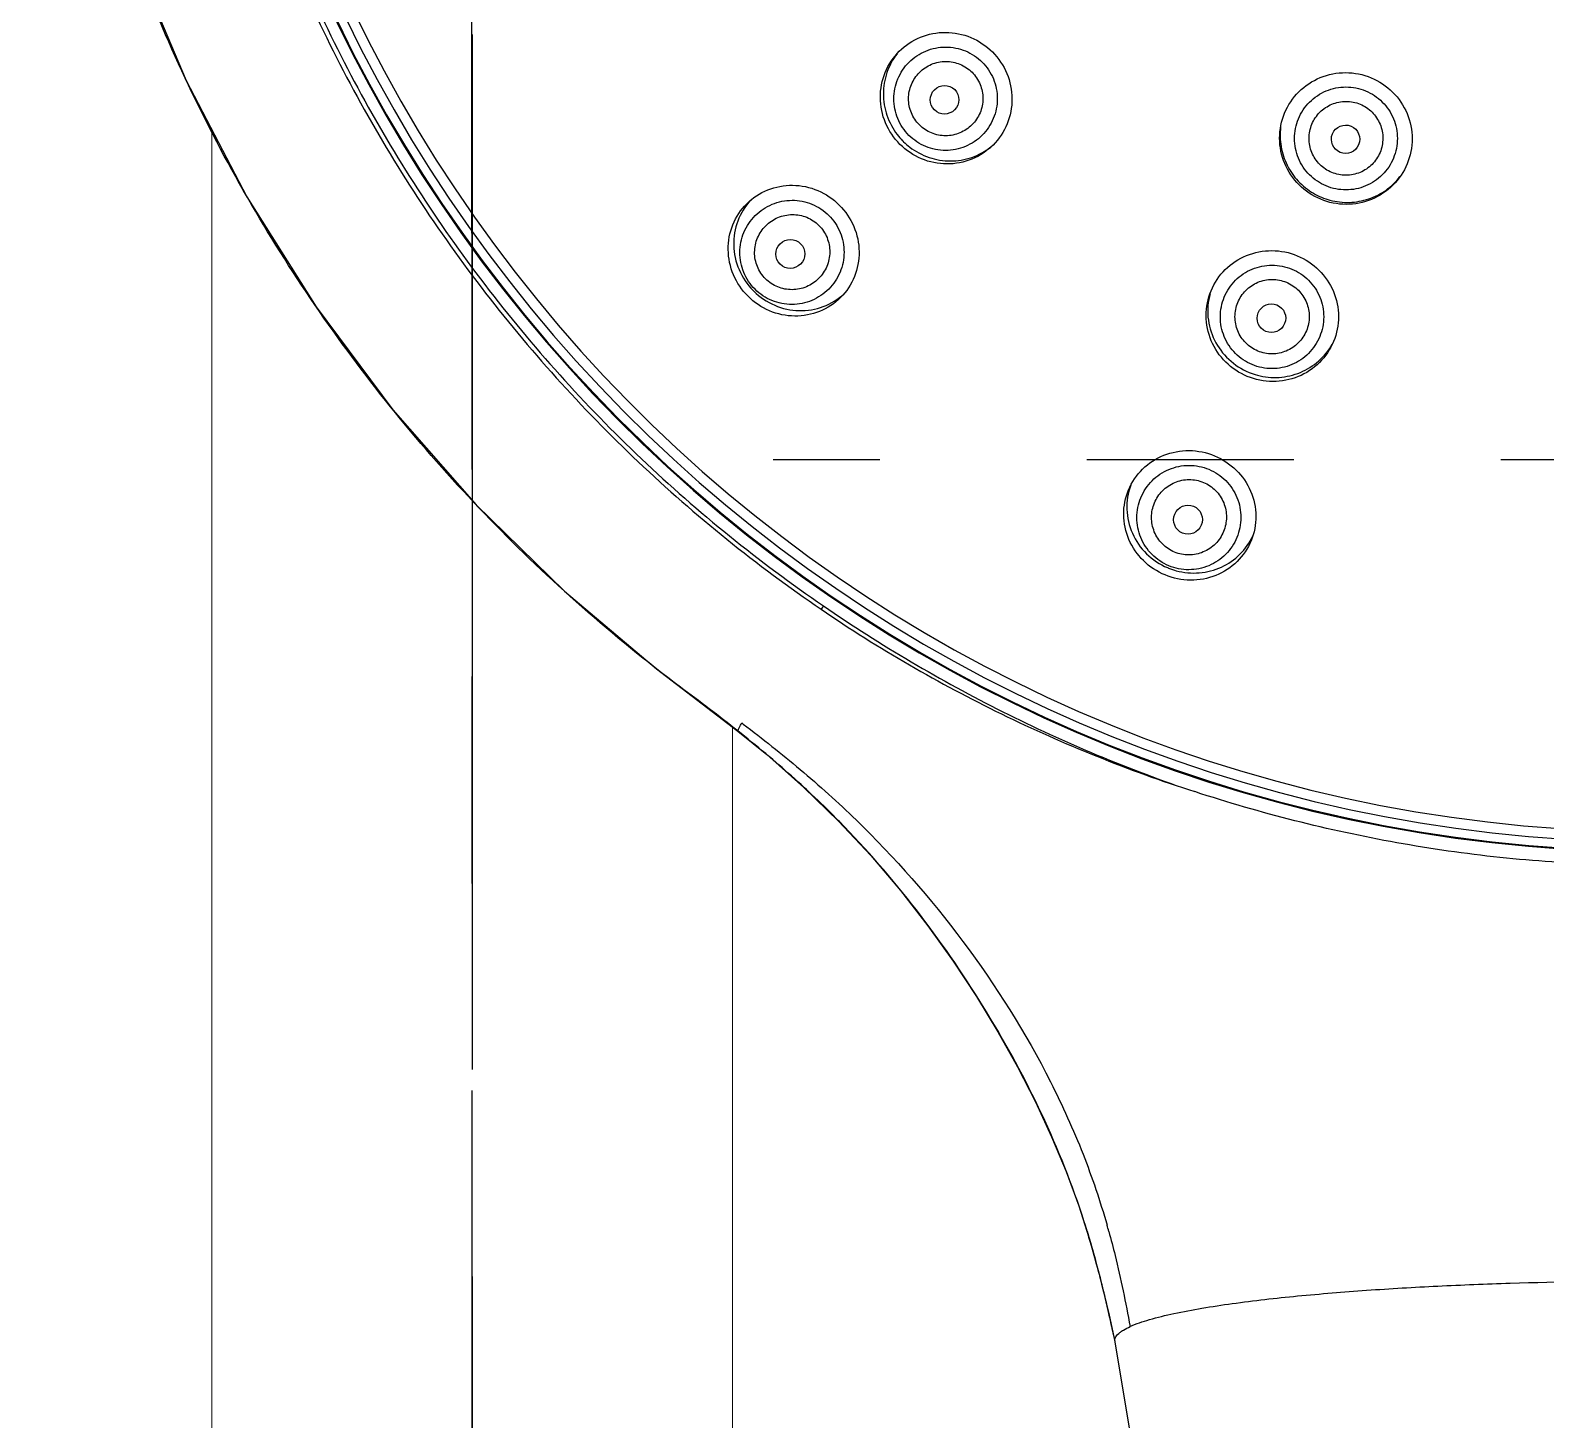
# Model space of a CAD drawing. Extents: x -5853 to -5433, y -3863 to -3269.
# Drawn here: x -5705.4 to -5692.58, y -3636.69 to -3624.94 of the extents above; entities that cross this region are included whole.
import ezdxf

# ---------------------------------------------------------------- set-up
doc = ezdxf.new("R2010")
doc.units = 0
doc.header["$LTSCALE"] = 7
doc.linetypes.add('CENTER', pattern=[2, 1.25, -0.25, 0.25, -0.25])
doc.layers.get('0').update_dxf_attribs({"color": 2, "linetype": 'CONTINUOUS'})
doc.layers.add('CL', color=1, linetype='CENTER')
doc.layers.add('DWG', color=7, linetype='CONTINUOUS')

msp = doc.modelspace()

# ---------------------------------------------------------------- linework, layer by layer
at = {"color": 1, "linetype": 'CENTER'}
msp.add_line((-5701.65964, -3698.65869), (-5701.66381, -3503.34142), dxfattribs=at)
at = {"color": 7, "linetype": 'Continuous', "lineweight": 15}
for p, q in [((-5703.85964, -3625.78488), (-5703.85964, -3730.72315)), ((-5699.45964, -3730.72315), (-5699.45964, -3630.83144))]:
    msp.add_line(p, q, dxfattribs=at)
at = {"layer": 'CL'}
for p, q in [((-5701.65964, -3526.98073), (-5701.65964, -3764.75136)), ((-5684.21224, -3628.57502), (-5699.11621, -3628.57502))]:
    msp.add_line(p, q, dxfattribs=at)
at = {"layer": 'DWG', "linetype": 'Continuous'}
for p, q in [((-5698.68982, -3629.81114), (-5698.70919, -3629.83929)), ((-5700.10099, -3630.34384), (-5699.41362, -3630.86862)), ((-5699.41362, -3630.86862), (-5699.41357, -3630.86794)), ((-5699.38035, -3630.7999), (-5699.36764, -3630.80959)), ((-5696.53145, -3634.88372), (-5696.44557, -3635.14928)), ((-5696.46177, -3635.09653), (-5696.44548, -3635.14958)), ((-5696.27439, -3635.80704), (-5696.22715, -3636.03103)), ((-5696.24089, -3635.95657), (-5696.24811, -3635.92337)), ((-5696.22785, -3636.01704), (-5696.24089, -3635.95657)), ((-5696.22794, -3636.01783), (-5696.22709, -3636.03176)), ((-5696.22709, -3636.03176), (-5696.227, -3636.03219))]:
    msp.add_line(p, q, dxfattribs=at)
for points in [[(-5705.27961, -3617.77469), (-5705.37483, -3618.87918), (-5705.38087, -3619.98779), (-5705.29726, -3621.09445), (-5705.12428, -3622.19298), (-5704.86185, -3623.27808), (-5704.512, -3624.33902), (-5704.07742, -3625.36742), (-5703.56378, -3626.35203), (-5702.97823, -3627.28337), (-5702.32931, -3628.1537), (-5701.62696, -3628.95626), (-5700.88044, -3629.68757), (-5700.10099, -3630.34384)], [(-5699.41363, -3630.86862), (-5699.1693, -3631.06841), (-5698.85464, -3631.34558), (-5698.5616, -3631.63007), (-5698.29011, -3631.92117), (-5698.03937, -3632.21668), (-5697.80773, -3632.5148), (-5697.59386, -3632.81384), (-5697.39666, -3633.11288), (-5697.21532, -3633.41133), (-5697.04917, -3633.70869), (-5696.8978, -3634.0046), (-5696.76111, -3634.29896), (-5696.63892, -3634.59208), (-5696.53145, -3634.88372)], [(-5696.46177, -3635.09653), (-5696.35814, -3635.45957), (-5696.27439, -3635.80704)], [(-5696.227, -3636.03219), (-5696.02441, -3637.25305), (-5695.88537, -3638.63139), (-5695.79158, -3640.05082), (-5695.71495, -3641.51192), (-5695.6456, -3643.01752), (-5695.57961, -3644.57083), (-5695.51489, -3646.17483), (-5695.45025, -3647.8329), (-5695.38497, -3649.5477), (-5695.31846, -3651.32437), (-5695.25028, -3653.16665), (-5695.18001, -3655.08117), (-5695.10732, -3657.07379), (-5695.03182, -3659.15054), (-5694.95312, -3661.32038), (-5694.84323, -3664.35391)]]:
    msp.add_lwpolyline(points, dxfattribs=at)
for centre, radius, start, end in [((-5691.64244, -3619.50809), 12.38285, 272.122125, 267.877875), ((-5691.64244, -3619.50809), 12.375, 272.115822, 267.88501), ((-5691.64244, -3619.50809), 12.3, 272.15262, 267.84738), ((-5691.64244, -3619.50809), 12.21332, 272.397749, 267.602251), ((-5697.61208, -3625.478), 0.5717, 217.485202, 224.432488), ((-5697.6171, -3625.48275), 0.56479, 224.444462, 225.555516), ((-5697.61235, -3625.47774), 0.5717, 225.567488, 232.514506), ((-5694.26061, -3625.82932), 0.57007, 239.921085, 247.484463), ((-5694.2609, -3625.82921), 0.57007, 247.515541, 255.079491), ((-5698.88025, -3626.74591), 0.56783, 224.501235, 225.49874), ((-5694.87354, -3627.30828), 0.57132, 247.515148, 255.015915), ((-5695.55951, -3628.96475), 0.56783, 247.001235, 247.99874), ((-5695.55709, -3628.95844), 0.57459, 248.010245, 254.898269), ((-5706.42913, -3639.72385), 11.29801, 51.247617, 51.614067), ((-5705.88896, -3639.05568), 10.43881, 49.568825, 51.26419), ((-5705.16327, -3638.20323), 9.31931, 47.847578, 49.565973), ((-5704.68758, -3637.67555), 8.60886, 46.755757, 47.837816), ((-5704.30921, -3637.27397), 8.05711, 44.695421, 46.759262), ((-5704.31025, -3637.27312), 8.05725, 43.972199, 44.685883), ((-5704.03024, -3637.42822), 7.92086, 15.91979, 17.709805), ((-5702.89426, -3636.9413), 6.86862, 15.558907, 16.019198), ((-5704.28667, -3637.52575), 8.19333, 14.75343, 16.860121), ((-5705.17069, -3637.76076), 9.10806, 14.323596, 14.766867), ((-5706.7927, -3638.17096), 10.78113, 12.670486, 14.303238), ((-5709.91199, -3638.88764), 13.98167, 12.357881, 12.732069), ((-5712.25888, -3639.4217), 16.3885, 12.325328, 12.451302)]:
    msp.add_arc(centre, radius, start, end, dxfattribs=at)
for centre, major_axis, ratio in [((-5697.66602, -3625.53167), (0.08547, 0.08547), 0.99609905), ((-5694.27574, -3625.86545), (0.04589, 0.11078), 0.99859513), ((-5698.96981, -3626.83546), (0.08672, 0.08672), 0.99002271), ((-5694.90238, -3627.37828), (0.04626, 0.11168), 0.99609905), ((-5695.60798, -3629.08177), (0.04694, 0.11331), 0.99002271)]:
    msp.add_ellipse(centre, major_axis=major_axis, ratio=ratio, dxfattribs=at)
for points, knots in [([(-5699.89948, -3630.49771), (-5700.47033, -3630.06873), (-5701.54726, -3629.11999), (-5702.92014, -3627.46406), (-5704.02004, -3625.61463), (-5704.81888, -3623.61668), (-5705.29753, -3621.51887), (-5705.44429, -3619.37215), (-5705.25565, -3617.22866), (-5704.73598, -3615.1405), (-5703.89803, -3613.15838), (-5702.76204, -3611.33047), (-5701.35565, -3609.70134), (-5699.71318, -3608.31066), (-5697.87469, -3607.19228), (-5695.88472, -3606.37325), (-5693.79227, -3605.87343), (-5692.36115, -3605.76106), (-5691.64683, -3605.76087)], [0, 0, 0, 0, 0.06247461, 0.12496921, 0.18746794, 0.24996685, 0.31246404, 0.37496195, 0.437461, 0.49996154, 0.56246624, 0.62497629, 0.68749138, 0.75000139, 0.81250552, 0.8750058, 0.93750363, 1, 1, 1, 1]), ([(-5691.64244, -3606.98788), (-5692.30485, -3606.98787), (-5693.63204, -3607.09345), (-5695.57066, -3607.56458), (-5697.41069, -3608.33635), (-5699.10513, -3609.38946), (-5700.61178, -3610.69725), (-5701.89262, -3612.22713), (-5702.9155, -3613.94059), (-5703.65443, -3615.79451), (-5704.09066, -3617.74199), (-5704.2132, -3619.73374), (-5704.01907, -3621.71944), (-5703.51336, -3623.64914), (-5702.70887, -3625.47427), (-5701.62578, -3627.14916), (-5700.29164, -3628.63083), (-5699.25637, -3629.46681), (-5698.70913, -3629.83921)], [0, 0, 0, 0, 0.06251492, 0.12502774, 0.1875311, 0.25002645, 0.31252329, 0.37502733, 0.43754131, 0.50006456, 0.56258738, 0.62510022, 0.68760173, 0.75009293, 0.81257665, 0.87505483, 0.93752933, 1, 1, 1, 1]), ([(-5691.64244, -3607.02864), (-5692.30274, -3607.02862), (-5693.6257, -3607.13388), (-5695.55813, -3607.60354), (-5697.39229, -3608.37289), (-5699.08129, -3609.42271), (-5700.58309, -3610.72639), (-5701.85978, -3612.25146), (-5702.87932, -3613.95951), (-5703.61581, -3615.80756), (-5704.05059, -3617.74885), (-5704.17271, -3619.73425), (-5703.97923, -3621.71362), (-5703.47529, -3623.63719), (-5702.67356, -3625.45668), (-5701.59467, -3627.12632), (-5700.48613, -3628.35857), (-5699.49252, -3629.2296), (-5698.96186, -3629.62402), (-5698.68982, -3629.81114)], [0, 0, 0, 0, 0.06251168, 0.12502129, 0.18752142, 0.25001356, 0.31250718, 0.37500801, 0.43751879, 0.50003882, 0.56255842, 0.62506804, 0.68756634, 0.75005437, 0.81253494, 0.87501006, 0.93748165, 0.96874104, 1, 1, 1, 1]), ([(-5698.04289, -3625.90854), (-5698.09461, -3625.85681), (-5698.17849, -3625.73221), (-5698.22318, -3625.51344), (-5698.18126, -3625.29536), (-5698.05889, -3625.11131), (-5697.87482, -3624.98903), (-5697.65678, -3624.94718), (-5697.43808, -3624.9919), (-5697.31352, -3625.07575), (-5697.26181, -3625.12746)], [0, 0, 0, 0, 0.12635652, 0.25189416, 0.37636471, 0.50006391, 0.62374362, 0.74817971, 0.8736816, 1, 1, 1, 1]), ([(-5697.96677, -3625.83243), (-5698.00697, -3625.79221), (-5698.07213, -3625.69479), (-5698.10586, -3625.52325), (-5698.07154, -3625.35165), (-5697.97424, -3625.20627), (-5697.82885, -3625.10896), (-5697.65725, -3625.07465), (-5697.48571, -3625.10837), (-5697.38829, -3625.17353), (-5697.34807, -3625.21373)], [0, 0, 0, 0, 0.12502635, 0.25001892, 0.37501256, 0.49999867, 0.62498538, 0.74998023, 0.87497369, 1, 1, 1, 1]), ([(-5697.26181, -3625.12746), (-5697.2101, -3625.17918), (-5697.12624, -3625.30374), (-5697.08153, -3625.52243), (-5697.12337, -3625.74047), (-5697.24565, -3625.92454), (-5697.4297, -3626.0469), (-5697.64778, -3626.08884), (-5697.86655, -3626.04414), (-5697.99116, -3625.96027), (-5698.04289, -3625.90854)], [0, 0, 0, 0, 0.12632382, 0.25182204, 0.37625445, 0.49993326, 0.62362756, 0.74810048, 0.87364313, 1, 1, 1, 1]), ([(-5698.06626, -3625.14193), (-5698.10354, -3625.18955), (-5698.16272, -3625.29847), (-5698.19316, -3625.4818), (-5698.16265, -3625.66632), (-5698.10328, -3625.77697), (-5698.06574, -3625.82592)], [0, 0, 0, 0, 0.24756086, 0.49658234, 0.74747333, 1, 1, 1, 1]), ([(-5697.87869, -3625.74435), (-5697.90757, -3625.71544), (-5697.95437, -3625.6454), (-5697.97841, -3625.52207), (-5697.95356, -3625.39878), (-5697.88356, -3625.29433), (-5697.77912, -3625.22433), (-5697.65582, -3625.19947), (-5697.53249, -3625.22351), (-5697.46244, -3625.27031), (-5697.43354, -3625.29919)], [0, 0, 0, 0, 0.12499771, 0.24998253, 0.37498386, 0.49999105, 0.62499963, 0.75000506, 0.8749954, 1, 1, 1, 1]), ([(-5697.34807, -3625.21373), (-5697.30787, -3625.25394), (-5697.24272, -3625.35136), (-5697.20899, -3625.52291), (-5697.24331, -3625.6945), (-5697.34062, -3625.83989), (-5697.486, -3625.9372), (-5697.6576, -3625.97151), (-5697.82914, -3625.93778), (-5697.92656, -3625.87263), (-5697.96677, -3625.83243)], [0, 0, 0, 0, 0.12502647, 0.25001993, 0.37501473, 0.50000145, 0.6249875, 0.74998119, 0.87497365, 1, 1, 1, 1]), ([(-5697.43354, -3625.29919), (-5697.40465, -3625.32809), (-5697.35786, -3625.39814), (-5697.33382, -3625.52148), (-5697.35867, -3625.64477), (-5697.42868, -3625.74922), (-5697.53313, -3625.81921), (-5697.65642, -3625.84407), (-5697.77975, -3625.82002), (-5697.84979, -3625.77323), (-5697.87869, -3625.74435)], [0, 0, 0, 0, 0.1250047, 0.24999495, 0.37500021, 0.50000868, 0.62501593, 0.75001744, 0.87500222, 1, 1, 1, 1]), ([(-5694.48604, -3626.37317), (-5694.55363, -3626.34517), (-5694.67887, -3626.26184), (-5694.8035, -3626.07586), (-5694.84762, -3625.8571), (-5694.80436, -3625.63891), (-5694.68059, -3625.45414), (-5694.49473, -3625.33077), (-5694.27518, -3625.28748), (-5694.12776, -3625.3171), (-5694.0602, -3625.34509)], [0, 0, 0, 0, 0.12589185, 0.25124279, 0.37591715, 0.50009221, 0.62424155, 0.74886255, 0.87414992, 1, 1, 1, 1]), ([(-5694.0602, -3625.34509), (-5693.99263, -3625.37307), (-5693.86744, -3625.45637), (-5693.74281, -3625.64224), (-5693.69863, -3625.8609), (-5693.74177, -3626.07906), (-5693.86547, -3626.26392), (-5694.05134, -3626.38742), (-5694.27098, -3626.43079), (-5694.41846, -3626.40116), (-5694.48604, -3626.37317)], [0, 0, 0, 0, 0.12585387, 0.25115326, 0.37576855, 0.49991328, 0.624081, 0.74875579, 0.87411002, 1, 1, 1, 1]), ([(-5694.43944, -3626.26066), (-5694.49171, -3626.239), (-5694.58872, -3626.17429), (-5694.68518, -3626.02952), (-5694.71914, -3625.85871), (-5694.6851, -3625.68795), (-5694.58842, -3625.54314), (-5694.44363, -3625.44637), (-5694.27306, -3625.4122), (-5694.1587, -3625.43505), (-5694.10643, -3625.45669)], [0, 0, 0, 0, 0.12501788, 0.25000724, 0.37500492, 0.49999981, 0.62499478, 0.74999275, 0.87498219, 1, 1, 1, 1]), ([(-5694.10643, -3625.45669), (-5694.05416, -3625.47835), (-5693.95715, -3625.54306), (-5693.86069, -3625.68783), (-5693.82674, -3625.85865), (-5693.86077, -3626.0294), (-5693.95745, -3626.17421), (-5694.10224, -3626.27099), (-5694.27281, -3626.30515), (-5694.38717, -3626.28231), (-5694.43944, -3626.26066)], [0, 0, 0, 0, 0.12501793, 0.2500075, 0.37500537, 0.50000037, 0.62499519, 0.74999291, 0.87498215, 1, 1, 1, 1]), ([(-5694.39198, -3626.14607), (-5694.42947, -3626.13053), (-5694.49905, -3626.08411), (-5694.56818, -3625.98022), (-5694.59246, -3625.85769), (-5694.56803, -3625.73521), (-5694.4987, -3625.63131), (-5694.39488, -3625.56184), (-5694.27254, -3625.53726), (-5694.19051, -3625.55364), (-5694.15301, -3625.56915)], [0, 0, 0, 0, 0.12500338, 0.24999093, 0.37499119, 0.49999442, 0.6249985, 0.75000143, 0.87499232, 1, 1, 1, 1]), ([(-5694.15301, -3625.56915), (-5694.11552, -3625.58469), (-5694.04594, -3625.63112), (-5693.97681, -3625.73501), (-5693.95252, -3625.85755), (-5693.97697, -3625.98003), (-5694.04629, -3626.08392), (-5694.15011, -3626.15339), (-5694.27246, -3626.17797), (-5694.35448, -3626.16159), (-5694.39198, -3626.14607)], [0, 0, 0, 0, 0.12500773, 0.24999867, 0.37500136, 0.50000537, 0.62500864, 0.75000908, 0.87499658, 1, 1, 1, 1]), ([(-5694.82452, -3625.76384), (-5694.83141, -3625.818), (-5694.82918, -3625.92925), (-5694.77753, -3626.08778), (-5694.68205, -3626.22528), (-5694.59414, -3626.29494), (-5694.54633, -3626.32263)], [0, 0, 0, 0, 0.24850042, 0.49796807, 0.74849373, 1, 1, 1, 1]), ([(-5697.96027, -3625.93139), (-5697.91131, -3625.96894), (-5697.80063, -3626.02832), (-5697.61604, -3626.05882), (-5697.43267, -3626.02833), (-5697.32374, -3625.96909), (-5697.27612, -3625.93179)], [0, 0, 0, 0, 0.25252726, 0.50341817, 0.75243904, 1, 1, 1, 1]), ([(-5699.3277, -3627.19335), (-5699.37939, -3627.14165), (-5699.46337, -3627.01763), (-5699.50932, -3626.80011), (-5699.46917, -3626.58335), (-5699.34849, -3626.40069), (-5699.16581, -3626.28007), (-5698.94908, -3626.23998), (-5698.73161, -3626.28595), (-5698.60762, -3626.3699), (-5698.55593, -3626.42159)], [0, 0, 0, 0, 0.12701834, 0.25282973, 0.37702093, 0.50004852, 0.62306151, 0.74722813, 0.8730129, 1, 1, 1, 1]), ([(-5694.40768, -3626.38006), (-5694.35426, -3626.3943), (-5694.24279, -3626.4072), (-5694.07798, -3626.37744), (-5693.92931, -3626.30177), (-5693.84907, -3626.22461), (-5693.81566, -3626.1814)], [0, 0, 0, 0, 0.2515071, 0.50203334, 0.75150072, 1, 1, 1, 1]), ([(-5699.30561, -3626.38157), (-5699.35235, -3626.43182), (-5699.42711, -3626.55262), (-5699.46184, -3626.76291), (-5699.41576, -3626.97313), (-5699.3349, -3627.09338), (-5699.28525, -3627.14391)], [0, 0, 0, 0, 0.24601099, 0.49441018, 0.74602926, 1, 1, 1, 1]), ([(-5699.26822, -3627.13388), (-5699.30873, -3627.09336), (-5699.37432, -3626.99511), (-5699.40793, -3626.82219), (-5699.37298, -3626.6494), (-5699.27484, -3626.50307), (-5699.1285, -3626.40495), (-5698.95572, -3626.36999), (-5698.78279, -3626.40358), (-5698.68454, -3626.46916), (-5698.64401, -3626.50967)], [0, 0, 0, 0, 0.12504633, 0.25004603, 0.37502944, 0.49999463, 0.62496227, 0.74995061, 0.87495361, 1, 1, 1, 1]), ([(-5698.55593, -3626.42159), (-5698.50425, -3626.47327), (-5698.42029, -3626.59727), (-5698.37433, -3626.81473), (-5698.41441, -3627.03146), (-5698.53503, -3627.21414), (-5698.71769, -3627.33482), (-5698.93445, -3627.37498), (-5699.15197, -3627.32902), (-5699.276, -3627.24505), (-5699.3277, -3627.19335)], [0, 0, 0, 0, 0.12699134, 0.25277239, 0.37693589, 0.49994897, 0.6229723, 0.74716558, 0.87298147, 1, 1, 1, 1]), ([(-5699.17986, -3627.04551), (-5699.20906, -3627.01629), (-5699.25625, -3626.94535), (-5699.27999, -3626.82053), (-5699.25429, -3626.69601), (-5699.18335, -3626.59058), (-5699.07793, -3626.51963), (-5698.95341, -3626.49393), (-5698.82858, -3626.51766), (-5698.75763, -3626.56486), (-5698.72841, -3626.59406)], [0, 0, 0, 0, 0.12498522, 0.24996464, 0.37496946, 0.49998655, 0.62500568, 0.75001668, 0.87500435, 1, 1, 1, 1]), ([(-5698.64401, -3626.50967), (-5698.6035, -3626.55019), (-5698.53793, -3626.64844), (-5698.50434, -3626.82137), (-5698.53929, -3626.99416), (-5698.63742, -3627.14049), (-5698.78375, -3627.23863), (-5698.95653, -3627.27358), (-5699.12946, -3627.23997), (-5699.2277, -3627.17438), (-5699.26822, -3627.13388)], [0, 0, 0, 0, 0.1250466, 0.25004963, 0.37503789, 0.50000551, 0.62497063, 0.74995407, 0.87495365, 1, 1, 1, 1]), ([(-5698.72841, -3626.59406), (-5698.69921, -3626.62328), (-5698.65201, -3626.69423), (-5698.62828, -3626.81906), (-5698.65398, -3626.94358), (-5698.72493, -3627.04901), (-5698.83036, -3627.11995), (-5698.95488, -3627.14564), (-5699.0797, -3627.1219), (-5699.15064, -3627.07471), (-5699.17986, -3627.04551)], [0, 0, 0, 0, 0.12499581, 0.24998342, 0.37499421, 0.50001321, 0.62503034, 0.75003532, 0.87501469, 1, 1, 1, 1]), ([(-5695.10634, -3627.87068), (-5695.17392, -3627.84269), (-5695.2991, -3627.75967), (-5695.4241, -3627.57465), (-5695.46883, -3627.35713), (-5695.42621, -3627.14026), (-5695.30294, -3626.95684), (-5695.11751, -3626.83474), (-5694.89835, -3626.79237), (-5694.75118, -3626.82217), (-5694.68362, -3626.85016)], [0, 0, 0, 0, 0.12635652, 0.25189416, 0.37636471, 0.50006391, 0.62374362, 0.74817971, 0.8736816, 1, 1, 1, 1]), ([(-5694.68362, -3626.85016), (-5694.61605, -3626.87814), (-5694.49091, -3626.96113), (-5694.36591, -3627.14607), (-5694.32113, -3627.36352), (-5694.36367, -3627.58037), (-5694.48687, -3627.76386), (-5694.67231, -3627.88605), (-5694.89153, -3627.92848), (-5695.03875, -3627.89868), (-5695.10634, -3627.87068)], [0, 0, 0, 0, 0.12632382, 0.25182204, 0.37625445, 0.49993326, 0.62362756, 0.74810048, 0.87364313, 1, 1, 1, 1]), ([(-5695.06514, -3627.77123), (-5695.11767, -3627.74947), (-5695.21515, -3627.6844), (-5695.31196, -3627.53882), (-5695.34592, -3627.36715), (-5695.31166, -3627.1956), (-5695.21458, -3627.05006), (-5695.06917, -3626.95269), (-5694.89778, -3626.9182), (-5694.78284, -3626.94111), (-5694.7303, -3626.96286)], [0, 0, 0, 0, 0.12502635, 0.25001892, 0.37501256, 0.49999867, 0.62498538, 0.74998023, 0.87497369, 1, 1, 1, 1]), ([(-5695.01747, -3627.65615), (-5695.05522, -3627.6405), (-5695.12525, -3627.5937), (-5695.19466, -3627.48896), (-5695.21889, -3627.36554), (-5695.19419, -3627.24226), (-5695.12448, -3627.13761), (-5695.02009, -3627.06746), (-5694.89694, -3627.04248), (-5694.81431, -3627.0589), (-5694.77656, -3627.07453)], [0, 0, 0, 0, 0.12499771, 0.24998253, 0.37498386, 0.49999105, 0.62499963, 0.75000506, 0.8749954, 1, 1, 1, 1]), ([(-5694.7303, -3626.96286), (-5694.67778, -3626.98463), (-5694.5803, -3627.0497), (-5694.48349, -3627.19528), (-5694.44953, -3627.36695), (-5694.48379, -3627.53851), (-5694.58087, -3627.68405), (-5694.72627, -3627.78142), (-5694.89767, -3627.8159), (-5695.01261, -3627.79298), (-5695.06514, -3627.77123)], [0, 0, 0, 0, 0.12502647, 0.25001993, 0.37501473, 0.50000145, 0.6249875, 0.74998119, 0.87497365, 1, 1, 1, 1]), ([(-5699.27826, -3627.1509), (-5699.22773, -3627.20056), (-5699.10746, -3627.28142), (-5698.89722, -3627.3275), (-5698.68692, -3627.29274), (-5698.56611, -3627.21796), (-5698.51587, -3627.17122)], [0, 0, 0, 0, 0.25397105, 0.50559002, 0.75398879, 1, 1, 1, 1]), ([(-5695.4213, -3627.17137), (-5695.43913, -3627.23544), (-5695.45123, -3627.37191), (-5695.39479, -3627.56929), (-5695.27157, -3627.73515), (-5695.15476, -3627.81019), (-5695.09204, -3627.83617)], [0, 0, 0, 0, 0.24737209, 0.49642429, 0.74749621, 1, 1, 1, 1]), ([(-5694.77656, -3627.07453), (-5694.73881, -3627.09017), (-5694.66877, -3627.13699), (-5694.59936, -3627.24173), (-5694.57514, -3627.36515), (-5694.59985, -3627.48844), (-5694.66956, -3627.59308), (-5694.77396, -3627.66322), (-5694.8971, -3627.6882), (-5694.97972, -3627.67177), (-5695.01747, -3627.65615)], [0, 0, 0, 0, 0.1250047, 0.24999495, 0.37500021, 0.50000868, 0.62501593, 0.75001744, 0.87500222, 1, 1, 1, 1]), ([(-5695.02126, -3627.86017), (-5694.96165, -3627.87613), (-5694.83668, -3627.88864), (-5694.65447, -3627.84617), (-5694.49672, -3627.74783), (-5694.41876, -3627.65142), (-5694.38904, -3627.59873)], [0, 0, 0, 0, 0.25252726, 0.50341817, 0.75243904, 1, 1, 1, 1]), ([(-5695.80167, -3629.54937), (-5695.86921, -3629.52139), (-5695.99426, -3629.43894), (-5696.11995, -3629.25556), (-5696.16582, -3629.03994), (-5696.12421, -3628.825), (-5696.0016, -3628.64365), (-5695.81671, -3628.52367), (-5695.59821, -3628.48292), (-5695.45152, -3628.51304), (-5695.38399, -3628.54101)], [0, 0, 0, 0, 0.12701834, 0.25282973, 0.37702093, 0.50004852, 0.62306151, 0.74722813, 0.8730129, 1, 1, 1, 1]), ([(-5695.38399, -3628.54101), (-5695.31646, -3628.56898), (-5695.19144, -3628.65141), (-5695.06576, -3628.83473), (-5695.01986, -3629.0503), (-5695.06139, -3629.26523), (-5695.18395, -3629.44663), (-5695.36885, -3629.56668), (-5695.5874, -3629.60746), (-5695.73412, -3629.57735), (-5695.80167, -3629.54937)], [0, 0, 0, 0, 0.12699134, 0.25277239, 0.37693589, 0.49994897, 0.6229723, 0.74716558, 0.87298147, 1, 1, 1, 1]), ([(-5695.76948, -3629.47166), (-5695.82241, -3629.44973), (-5695.9206, -3629.38406), (-5696.01783, -3629.23716), (-5696.05167, -3629.06416), (-5696.01699, -3628.89141), (-5695.91935, -3628.74475), (-5695.77309, -3628.64633), (-5695.60047, -3628.61118), (-5695.4846, -3628.63417), (-5695.43166, -3628.65609)], [0, 0, 0, 0, 0.12504633, 0.25004603, 0.37502944, 0.49999463, 0.62496227, 0.74995061, 0.87495361, 1, 1, 1, 1]), ([(-5695.43166, -3628.65609), (-5695.37873, -3628.67803), (-5695.28055, -3628.7437), (-5695.18333, -3628.89062), (-5695.14951, -3629.06363), (-5695.18416, -3629.23638), (-5695.2818, -3629.38305), (-5695.42806, -3629.48145), (-5695.60068, -3629.51657), (-5695.71654, -3629.49358), (-5695.76948, -3629.47166)], [0, 0, 0, 0, 0.1250466, 0.25004963, 0.37503789, 0.50000551, 0.62497063, 0.74995407, 0.87495365, 1, 1, 1, 1]), ([(-5696.09192, -3628.79093), (-5696.11587, -3628.85524), (-5696.13871, -3628.99546), (-5696.09033, -3629.20302), (-5695.96731, -3629.37961), (-5695.84658, -3629.45977), (-5695.78137, -3629.48744)], [0, 0, 0, 0, 0.24601099, 0.49441018, 0.74602926, 1, 1, 1, 1]), ([(-5695.72166, -3629.35621), (-5695.75982, -3629.34039), (-5695.83057, -3629.2929), (-5695.90026, -3629.18667), (-5695.92418, -3629.0618), (-5695.89898, -3628.93725), (-5695.82874, -3628.83135), (-5695.72353, -3628.75996), (-5695.59912, -3628.73411), (-5695.51551, -3628.75057), (-5695.47734, -3628.76636)], [0, 0, 0, 0, 0.12498522, 0.24996464, 0.37496946, 0.49998655, 0.62500568, 0.75001668, 0.87500435, 1, 1, 1, 1]), ([(-5695.47734, -3628.76636), (-5695.43918, -3628.78218), (-5695.36842, -3628.82967), (-5695.29873, -3628.93592), (-5695.27482, -3629.06079), (-5695.30002, -3629.18534), (-5695.37028, -3629.29123), (-5695.47548, -3629.36262), (-5695.59989, -3629.38845), (-5695.68349, -3629.372), (-5695.72166, -3629.35621)], [0, 0, 0, 0, 0.12499581, 0.24998342, 0.37499421, 0.50001321, 0.62503034, 0.75003532, 0.87501469, 1, 1, 1, 1]), ([(-5695.70679, -3629.51318), (-5695.64395, -3629.53015), (-5695.51199, -3629.54256), (-5695.32128, -3629.49316), (-5695.16063, -3629.38238), (-5695.08636, -3629.27566), (-5695.06011, -3629.21824)], [0, 0, 0, 0, 0.25394199, 0.50530468, 0.75369287, 1, 1, 1, 1]), ([(-5698.70919, -3629.83929), (-5698.22435, -3630.17081), (-5697.4582, -3630.61466), (-5696.38348, -3631.09119), (-5695.83035, -3631.29197), (-5695.55037, -3631.38127)], [0, 0, 0, 0, 0.49982947, 0.74991702, 1, 1, 1, 1]), ([(-5698.68982, -3629.81114), (-5698.44812, -3629.97744), (-5697.95222, -3630.29218), (-5697.17906, -3630.71418), (-5696.37848, -3631.08159), (-5695.82883, -3631.28885), (-5695.55037, -3631.38127)], [0, 0, 0, 0, 0.24999655, 0.50000021, 0.75000364, 1, 1, 1, 1]), ([(-5699.41357, -3630.86794), (-5699.49326, -3630.80458), (-5699.65378, -3630.67923), (-5699.81807, -3630.55888), (-5699.89948, -3630.49771)], [0, 0, 0, 0, 0.49996083, 1, 1, 1, 1]), ([(-5699.41357, -3630.86794), (-5699.4109, -3630.85852), (-5699.4001, -3630.83535), (-5699.38793, -3630.81315), (-5699.38015, -3630.79965)], [0, 0, 0, 0, 0.38600952, 1, 1, 1, 1]), ([(-5699.36764, -3630.80959), (-5699.20489, -3630.93376), (-5698.87683, -3631.19275), (-5698.22719, -3631.77751), (-5697.47448, -3632.6341), (-5696.86131, -3633.60883), (-5696.49005, -3634.43097), (-5696.35061, -3634.84292), (-5696.29235, -3635.04584)], [0, 0, 0, 0, 0.11537834, 0.23545376, 0.49225049, 0.7553331, 0.88101252, 1, 1, 1, 1]), ([(-5692.09217, -3631.99864), (-5692.3856, -3631.98796), (-5692.97215, -3631.94829), (-5694.13525, -3631.78153), (-5694.99276, -3631.56476), (-5695.55037, -3631.38127)], [0, 0, 0, 0, 0.25004024, 0.50010392, 1, 1, 1, 1]), ([(-5696.48475, -3635.01873), (-5696.68365, -3634.39662), (-5697.25758, -3633.20391), (-5698.05549, -3632.15169), (-5698.51164, -3631.67889)], [0, 0, 0, 0, 0.49853492, 1, 1, 1, 1]), ([(-5696.27734, -3635.09894), (-5696.25853, -3635.16648), (-5696.18886, -3635.43252), (-5696.13432, -3635.70226), (-5696.09733, -3635.90373)], [0, 0, 0, 0, 0.25501299, 1, 1, 1, 1]), ([(-5696.25584, -3635.88818), (-5696.26721, -3635.83564), (-5696.31459, -3635.62357), (-5696.36825, -3635.41286), (-5696.41317, -3635.2556)], [0, 0, 0, 0, 0.24737509, 1, 1, 1, 1]), ([(-5696.09932, -3635.90344), (-5696.04626, -3635.87942), (-5695.92273, -3635.83873), (-5695.71873, -3635.78956), (-5695.4845, -3635.74597), (-5695.13634, -3635.69347), (-5694.67219, -3635.64133), (-5694.09284, -3635.59414), (-5693.49334, -3635.55921), (-5692.67475, -3635.52692), (-5692.05633, -3635.51773), (-5691.64245, -3635.51765)], [0, 0, 0, 0, 0.03893295, 0.0865841, 0.14027415, 0.19812387, 0.32193181, 0.45239289, 0.58664801, 0.72333148, 1, 1, 1, 1]), ([(-5696.22785, -3636.01704), (-5696.22743, -3636.0123), (-5696.22225, -3635.99073), (-5696.20665, -3635.97338), (-5696.19382, -3635.96202)], [0, 0, 0, 0, 0.21697075, 1, 1, 1, 1]), ([(-5696.19382, -3635.96202), (-5696.19196, -3635.96037), (-5696.18395, -3635.95356), (-5696.17547, -3635.94734), (-5696.16882, -3635.94283)], [0, 0, 0, 0, 0.23639035, 1, 1, 1, 1]), ([(-5696.16882, -3635.94283), (-5696.16371, -3635.93937), (-5696.14076, -3635.92479), (-5696.11643, -3635.91248), (-5696.09733, -3635.90373)], [0, 0, 0, 0, 0.22719083, 1, 1, 1, 1])]:
    msp.add_open_spline(points, degree=3, knots=knots, dxfattribs=at)

doc.saveas('drawing.dxf')
